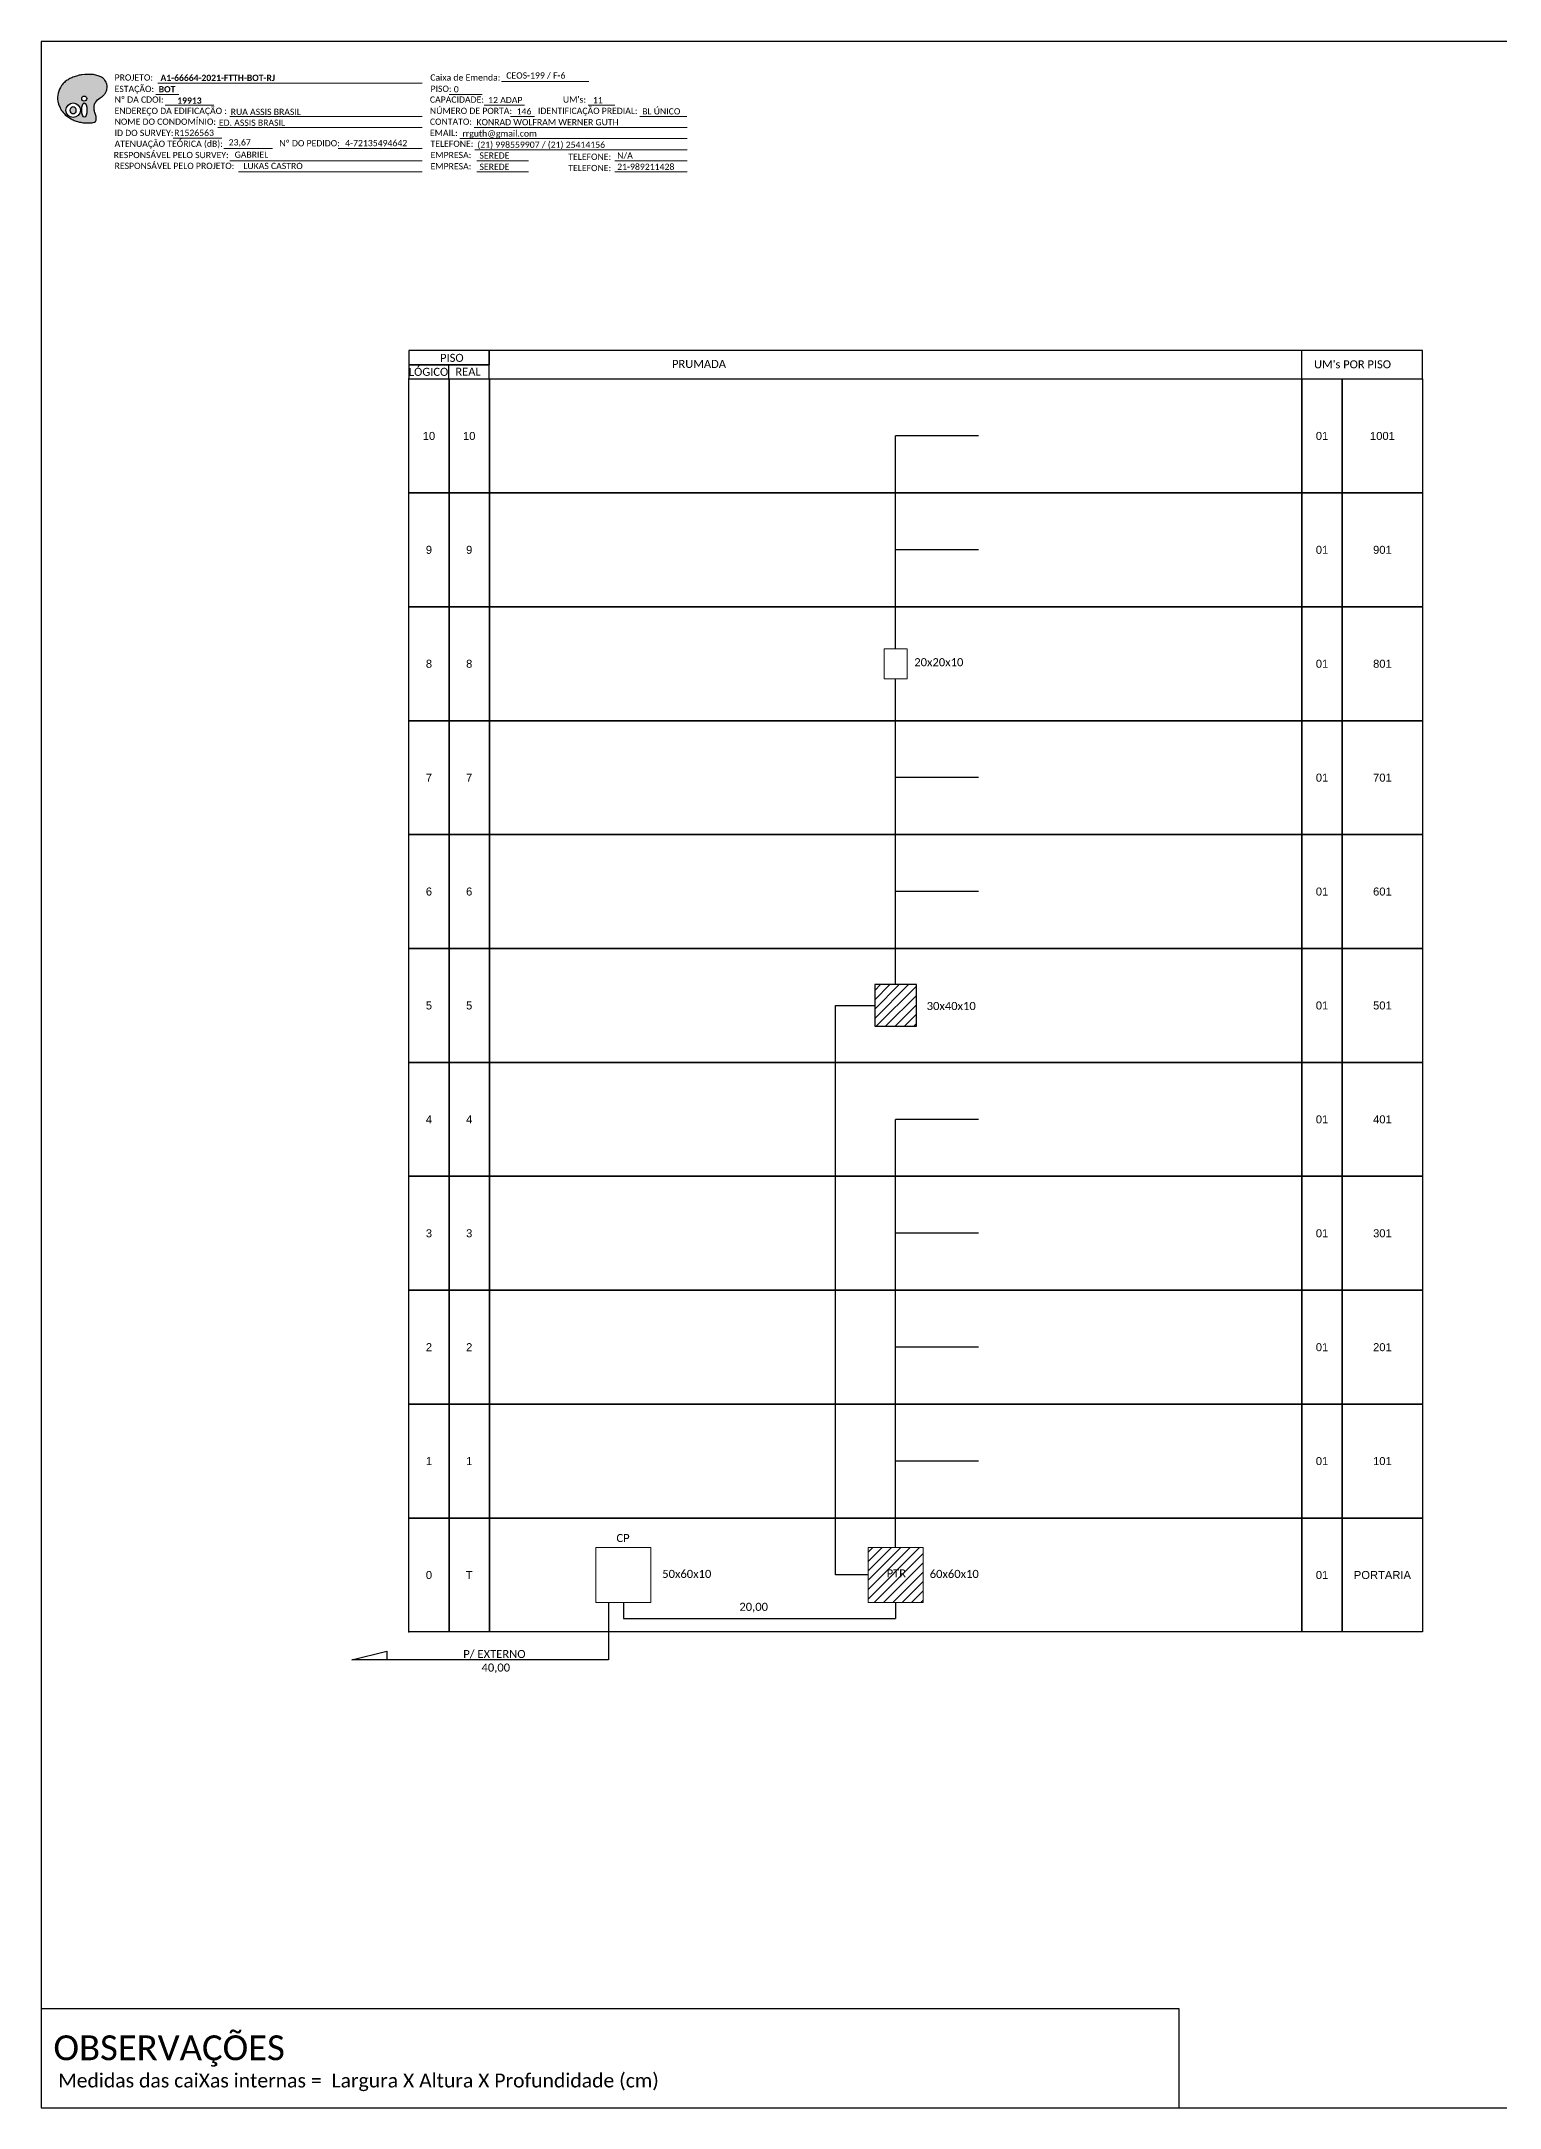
# Model space of a CAD drawing. Extents: x -89 to 1640, y 705 to 1299.
# Drawn here: x 802 to 1221, y 705 to 1299 of the extents above; entities that cross this region are included whole.
import ezdxf
from ezdxf.enums import TextEntityAlignment as Align

# ---------------------------------------------------------------- set-up
doc = ezdxf.new("R2010")
doc.units = 0
doc.styles.add('ARIAL', font='arial.ttf')
doc.styles.add('WMF-Calibri0', font='calibri.ttf')
doc.styles.add('WMF-Calibri1', font='calibrib.ttf')

# ---------------------------------------------------------------- blocks, each defined once
blk = doc.blocks.new('OI')
h = blk.add_hatch(color=40)
edge = h.paths.add_edge_path()
edge.add_spline(control_points=[(4.35, -0.67), (3.92, -0.99), (3.26, -1.5), (2.81, -2.59), (2.9, -3.5), (3.06, -4.27), (3.31, -4.85), (3.37, -5.39), (3.4, -5.88), (3.2, -6.4), (2.54, -6.61), (1.65, -6.63), (0.55, -6.67), (-0.56, -6.42), (-1.61, -6.14), (-2.77, -5.61), (-3.92, -4.77), (-4.89, -3.7), (-5.34, -2.65), (-5.6, -1.94), (-5.85, -0.96), (-5.71, 0.47), (-5.1, 2.02), (-4.14, 3.02), (-3.3, 3.61), (-2.37, 4.16), (-1.36, 4.44), (-0.56, 4.7), (0.79, 4.85), (2.24, 4.97), (3.79, 4.57), (4.67, 4.21), (5.44, 3.65), (5.76, 2.99), (6.03, 2.21), (6.01, 1.46), (5.72, 0.64), (5.31, 0.08), (4.88, -0.38), (4.51, -0.55), (4.35, -0.67)], knot_values=[0, 0, 0, 0, 1.60434, 2.417191, 3.427595, 4.282808, 4.776746, 5.304182, 5.888771, 6.258406, 6.858137, 7.79129, 8.986195, 10.124242, 11.187857, 12.242908, 13.953784, 15.414161, 16.515391, 17.349188, 17.675853, 19.552021, 21.515531, 22.568638, 23.63245, 24.621084, 25.782718, 26.745347, 27.142653, 29.870543, 31.004649, 31.921532, 32.709589, 33.801391, 34.042471, 35.192333, 35.971461, 36.628871, 37.254359, 37.836911, 37.836911, 37.836911, 37.836911], degree=3, periodic=0)
h.paths.add_polyline_path([(1.13, -0.87, -1), (-0.04, -0.87, -1)], flags=16)
edge = h.paths.add_edge_path(flags=16)
edge.add_ellipse((0.56, -3.59), major_axis=(-0.02, 1.71), ratio=0.361305, start_angle=0, end_angle=360)
h.paths.add_polyline_path([(-0.36, -3.62, -1), (-3.8, -3.62, -1)], flags=16)
edge = h.paths.add_edge_path(flags=0)
edge.add_ellipse((-2.08, -3.62), major_axis=(0, 0.885), ratio=0.758294, start_angle=0, end_angle=360)
at = {"color": 40}
for centre, radius in [((-2.08, -3.62), 1.72), ((0.54, -0.87), 0.587)]:
    blk.add_circle(centre, radius, dxfattribs=at)
blk.add_ellipse((-2.08, -3.62), major_axis=(0, 0.885), ratio=0.758294, start_param=-3.141592653589792, end_param=3.141592653589792, dxfattribs=at)
blk.add_ellipse((0.56, -3.59), major_axis=(-0.02, 1.71), ratio=0.361305, dxfattribs=at)
at = {"color": 40, "start_tangent": (-0.800898, -0.598801), "end_tangent": (-0.800898, -0.598801)}
blk.add_spline([(4.35, -0.67), (3.2, -1.78), (2.9, -2.54), (2.92, -3.55), (3.12, -4.38), (3.28, -4.85), (3.37, -5.37), (3.35, -5.95), (3.2, -6.29), (2.66, -6.55), (1.73, -6.63), (0.54, -6.62), (-0.58, -6.41), (-1.6, -6.11), (-2.56, -5.67), (-3.95, -4.67), (-4.89, -3.56), (-5.37, -2.56), (-5.64, -1.78), (-5.72, -1.46), (-5.63, 0.42), (-4.84, 2.22), (-4.13, 2.99), (-3.27, 3.62), (-2.4, 4.09), (-1.3, 4.47), (-0.37, 4.72), (0.02, 4.77), (2.75, 4.8), (3.85, 4.53), (4.69, 4.16), (5.31, 3.68), (5.85, 2.73), (5.93, 2.5), (5.94, 1.35), (5.67, 0.62), (5.29, 0.08), (4.84, -0.36), (4.35, -0.67)], degree=3, dxfattribs=at)
blk = doc.blocks.new('CARIMBO')
at = {"color": 7, "lineweight": 0}
for points in [[(35.66, -16.79), (111.64, -16.79)], [(134.48, -16.3), (159.61, -16.3)], [(35.15, -20.06), (41.7, -20.06)], [(37.81, -23.14), (51.75, -23.14)], [(119.43, -20.02), (128.92, -20.02)], [(129.48, -23.14), (141.1, -23.14)], [(159.42, -23.14), (167.09, -23.14)], [(52.97, -29.48), (111.64, -29.48)], [(56.38, -26.37), (111.64, -26.37)], [(126.6, -29.48), (187.83, -29.48)], [(137.07, -26.37), (144.01, -26.37)], [(174.24, -26.37), (187.8, -26.37)], [(40.13, -32.55), (54.07, -32.55)], [(54.67, -35.52), (68.61, -35.52)], [(122.56, -32.72), (187.83, -32.72)], [(56.38, -39.07), (111.64, -39.07)], [(126.84, -35.96), (187.83, -35.96)], [(127.45, -39.07), (142.25, -39.07)], [(167.06, -39.07), (187.83, -39.07)], [(58.87, -42.31), (111.64, -42.31)], [(127.45, -42.31), (142.25, -42.31)], [(167.06, -42.31), (187.83, -42.31)]]:
    blk.add_lwpolyline(points, dxfattribs=at)
at = {"color": 7, "xscale": 1.213923925163967, "yscale": 1.213923925163967, "zscale": 1.213923925163967, "rotation": 0.1532896023949059}
blk.add_blockref('OI', (13.86, -20.16), dxfattribs=at)
at = {"color": 7, "lineweight": 0, "style": 'WMF-Calibri0'}
for s, height, p in [('PROJETO:', 1.793, (23.26, -16.04)), ('ESTAÇÃO:', 1.793, (23.26, -19.32)), ('Caixa de Emenda:', 1.7927, (114.02, -16.04)), ('PISO:', 1.793, (114.09, -19.28)), ('ENDEREÇO DA EDIFICAÇÃO :', 1.7927, (23.26, -25.63)), ('Nº DA CDOI:', 1.7927, (23.26, -22.39)), ('CAPACIDADE:', 1.7927, (113.91, -22.39)), ('NÚMERO DE PORTA:', 1.7927, (113.91, -25.63)), ('IDENTIFICAÇÃO PREDIAL:', 1.7927, (144.99, -25.63)), ("UM's:", 1.793, (152.15, -22.39)), ('NOME DO CONDOMÍNIO:', 1.7927, (23.26, -28.74)), ('CONTATO:', 1.793, (113.91, -28.74)), ('ATENUAÇÃO TEÓRICA (dB):', 1.7927, (23.26, -35.09)), ('ID DO SURVEY:', 1.7927, (23.26, -31.97)), ('EMAIL:', 1.793, (113.91, -31.97)), ('TELEFONE:', 1.793, (114.09, -35.09)), ('RESPONSÁVEL PELO SURVEY:', 1.7927, (23.02, -38.32)), ('RESPONSÁVEL PELO PROJETO:', 1.7927, (23.26, -41.44)), ('EMPRESA:', 1.793, (114.09, -38.32)), ('EMPRESA:', 1.793, (114.09, -41.56)), ('TELEFONE:', 1.793, (153.7, -38.83)), ('TELEFONE:', 1.793, (153.7, -42.06))]:
    blk.add_text(s, height=height, dxfattribs=at).set_placement(p)
at = {"color": 7, "lineweight": 0, "flags": 8}
for tag, p, style in [('EST', (35.94, -19.41), 'WMF-Calibri1'), ('PROJ', (36.46, -16.13), 'WMF-Calibri1'), ('PISO_PTR', (120.78, -19.42), 'WMF-Calibri0'), ('CEOS-XX', (135.87, -15.46), 'WMF-Calibri0'), ('CAPAC.', (130.66, -22.52), 'WMF-Calibri0'), ("UC'S", (160.78, -22.54), 'WMF-Calibri0'), ('NOME_DO_COND.', (53.23, -29.02), 'WMF-Calibri0'), ('LOGRADOURO', (56.65, -25.91), 'WMF-Calibri0'), ('NOME_DO_CONTATO', (127.3, -28.89), 'WMF-Calibri0'), ('N°', (138.85, -25.77), 'WMF-Calibri0'), ('N°PREDIO', (174.94, -25.77), 'WMF-Calibri0'), ('_ID_', (40.39, -31.94), 'WMF-Calibri0'), ('O_POTEN', (56.06, -34.68), 'WMF-Calibri0'), ('EMAIL', (123.26, -32.12), 'WMF-Calibri0'), ('TELEFONE', (127.55, -35.36), 'WMF-Calibri0'), ('RES_SURVEY', (57.78, -38.23), 'WMF-Calibri0'), ('RES_PROJ', (60.27, -41.47), 'WMF-Calibri0'), ('EMP_RESP_SURVEY', (128.16, -38.47), 'WMF-Calibri0'), ('EMP_RESP_PROJ', (128.16, -41.71), 'WMF-Calibri0'), ('CONT_RESP_SURVEY', (167.76, -38.47), 'WMF-Calibri0'), ('CONT_RESP_PROJ', (167.76, -41.71), 'WMF-Calibri0')]:
    blk.add_attdef(tag, p, '', height=1.79, dxfattribs=dict(at, style=style))
at = {"color": 7, "lineweight": 0, "style": 'WMF-Calibri1', "flags": 8}
blk.add_attdef("N° CDO'S", text='', height=1.79, dxfattribs=at).set_placement((44.78, -22.68), align=Align.CENTER)

msp = doc.modelspace()

# ---------------------------------------------------------------- hatches: boundary and pattern name
h = msp.add_hatch()
h.set_pattern_fill('ANSI31', color=1, scale=0.6)
h.set_pattern_definition([(45, (-77.5, 58.2813), (-1.3470384, 1.3470384), [])])
h.paths.add_polyline_path([(1041.29, 1015.87), (1053.29, 1015.87), (1053.29, 1027.87), (1041.29, 1027.87)])
h = msp.add_hatch()
h.set_pattern_fill('ANSI31', color=1, scale=0.6)
h.set_pattern_definition([(45, (371.3325, 3537.313), (-1.3470384, 1.3470384), [])])
h.paths.add_polyline_path([(1055.2, 866.06), (1039.39, 866.06), (1039.39, 850.25), (1055.2, 850.25)])
h.paths.add_polyline_path([(1044.13, 856.88), (1050.93, 856.88), (1050.93, 860.36), (1044.13, 860.36)], flags=24)

# ---------------------------------------------------------------- linework, layer by layer
for points in [[(801.68, 705.02), (1640.25, 705.02), (1640.25, 1299.02), (801.68, 1299.02), (801.68, 705.02)], [(918.88, 1201.96), (918.88, 1206.07)], [(930.45, 1201.96), (1198.82, 1201.96), (1198.82, 1210.19), (930.45, 1210.19), (930.45, 1210.19), (930.45, 1206.07)], [(1164.07, 1201.96), (1164.07, 1210.19)]]:
    msp.add_lwpolyline(points)
at = {"color": 7, "lineweight": 0}
msp.add_lwpolyline([(886.99, 1268.26), (911.14, 1268.26)], dxfattribs=at)
for points in [[(907.31, 1206.07), (930.45, 1206.07), (930.45, 1210.19), (907.31, 1210.19)], [(907.31, 1201.96), (930.45, 1201.96), (930.45, 1206.07), (907.31, 1206.07)], [(907.34, 1201.96), (918.91, 1201.96), (918.91, 1169.22), (907.34, 1169.22)], [(918.91, 1201.96), (930.49, 1201.96), (930.49, 1169.22), (918.91, 1169.22)], [(930.49, 1201.96), (1164.1, 1201.96), (1164.1, 1169.22), (930.49, 1169.22)], [(1164.1, 1201.96), (1175.67, 1201.96), (1175.67, 1169.22), (1164.1, 1169.22)], [(1175.67, 1201.96), (1198.82, 1201.96), (1198.82, 1169.22), (1175.67, 1169.22)], [(907.34, 1169.22), (918.91, 1169.22), (918.91, 1136.47), (907.34, 1136.47)], [(918.91, 1169.22), (930.49, 1169.22), (930.49, 1136.47), (918.91, 1136.47)], [(930.49, 1169.22), (1164.1, 1169.22), (1164.1, 1136.47), (930.49, 1136.47)], [(1164.1, 1169.22), (1175.67, 1169.22), (1175.67, 1136.47), (1164.1, 1136.47)], [(1175.67, 1169.22), (1198.82, 1169.22), (1198.82, 1136.47), (1175.67, 1136.47)], [(907.34, 1136.47), (918.91, 1136.47), (918.91, 1103.73), (907.34, 1103.73)], [(918.91, 1136.47), (930.49, 1136.47), (930.49, 1103.73), (918.91, 1103.73)], [(930.49, 1136.47), (1164.1, 1136.47), (1164.1, 1103.73), (930.49, 1103.73)], [(1164.1, 1136.47), (1175.67, 1136.47), (1175.67, 1103.73), (1164.1, 1103.73)], [(1175.67, 1136.47), (1198.82, 1136.47), (1198.82, 1103.73), (1175.67, 1103.73)], [(907.34, 1103.73), (918.91, 1103.73), (918.91, 1070.99), (907.34, 1070.99)], [(918.91, 1103.73), (930.49, 1103.73), (930.49, 1070.99), (918.91, 1070.99)], [(930.49, 1103.73), (1164.1, 1103.73), (1164.1, 1070.99), (930.49, 1070.99)], [(1164.1, 1103.73), (1175.67, 1103.73), (1175.67, 1070.99), (1164.1, 1070.99)], [(1175.67, 1103.73), (1198.82, 1103.73), (1198.82, 1070.99), (1175.67, 1070.99)], [(907.34, 1070.99), (918.91, 1070.99), (918.91, 1038.24), (907.34, 1038.24)], [(918.91, 1070.99), (930.49, 1070.99), (930.49, 1038.24), (918.91, 1038.24)], [(930.49, 1070.99), (1164.1, 1070.99), (1164.1, 1038.24), (930.49, 1038.24)], [(1164.1, 1070.99), (1175.67, 1070.99), (1175.67, 1038.24), (1164.1, 1038.24)], [(1175.67, 1070.99), (1198.82, 1070.99), (1198.82, 1038.24), (1175.67, 1038.24)], [(907.34, 1038.24), (918.91, 1038.24), (918.91, 1005.5), (907.34, 1005.5)], [(918.91, 1038.24), (930.49, 1038.24), (930.49, 1005.5), (918.91, 1005.5)], [(930.49, 1038.24), (1164.1, 1038.24), (1164.1, 1005.5), (930.49, 1005.5)], [(1164.1, 1038.24), (1175.67, 1038.24), (1175.67, 1005.5), (1164.1, 1005.5)], [(1175.67, 1038.24), (1198.82, 1038.24), (1198.82, 1005.5), (1175.67, 1005.5)], [(907.34, 1005.5), (918.91, 1005.5), (918.91, 972.76), (907.34, 972.76)], [(918.91, 1005.5), (930.49, 1005.5), (930.49, 972.76), (918.91, 972.76)], [(930.49, 1005.5), (1164.1, 1005.5), (1164.1, 972.76), (930.49, 972.76)], [(1164.1, 1005.5), (1175.67, 1005.5), (1175.67, 972.76), (1164.1, 972.76)], [(1175.67, 1005.5), (1198.82, 1005.5), (1198.82, 972.76), (1175.67, 972.76)], [(907.34, 972.76), (918.91, 972.76), (918.91, 940.01), (907.34, 940.01)], [(918.91, 972.76), (930.49, 972.76), (930.49, 940.01), (918.91, 940.01)], [(930.49, 972.76), (1164.1, 972.76), (1164.1, 940.01), (930.49, 940.01)], [(1164.1, 972.76), (1175.67, 972.76), (1175.67, 940.01), (1164.1, 940.01)], [(1175.67, 972.76), (1198.82, 972.76), (1198.82, 940.01), (1175.67, 940.01)], [(907.34, 940.01), (918.91, 940.01), (918.91, 907.27), (907.34, 907.27)], [(918.91, 940.01), (930.49, 940.01), (930.49, 907.27), (918.91, 907.27)], [(930.49, 940.01), (1164.1, 940.01), (1164.1, 907.27), (930.49, 907.27)], [(1164.1, 940.01), (1175.67, 940.01), (1175.67, 907.27), (1164.1, 907.27)], [(1175.67, 940.01), (1198.82, 940.01), (1198.82, 907.27), (1175.67, 907.27)], [(907.34, 907.27), (918.91, 907.27), (918.91, 874.53), (907.34, 874.53)], [(918.91, 907.27), (930.49, 907.27), (930.49, 874.53), (918.91, 874.53)], [(930.49, 907.27), (1164.1, 907.27), (1164.1, 874.53), (930.49, 874.53)], [(1164.1, 907.27), (1175.67, 907.27), (1175.67, 874.53), (1164.1, 874.53)], [(1175.67, 907.27), (1198.82, 907.27), (1198.82, 874.53), (1175.67, 874.53)], [(907.34, 874.53), (918.91, 874.53), (918.91, 841.78), (907.34, 841.78)], [(918.91, 874.53), (930.49, 874.53), (930.49, 841.78), (918.91, 841.78)], [(930.49, 874.53), (1164.1, 874.53), (1164.1, 841.78), (930.49, 841.78)], [(1164.1, 874.53), (1175.67, 874.53), (1175.67, 841.78), (1164.1, 841.78)], [(1175.67, 874.53), (1198.82, 874.53), (1198.82, 841.78), (1175.67, 841.78)]]:
    msp.add_lwpolyline(points, close=True)
at = {"color": 3, "ltscale": 0.5}
for points in [[(1071.09, 1185.59), (1047.29, 1185.59)], [(1047.29, 1124.41), (1047.29, 1185.59)], [(1071.09, 1152.85), (1047.29, 1152.85)], [(1047.29, 1027.87), (1047.29, 1115.79)], [(1071.09, 1087.36), (1047.29, 1087.36)], [(1071.09, 1054.62), (1047.29, 1054.62)], [(1039.39, 858.15), (1030, 858.15), (1030, 1021.87), (1041.29, 1021.87)], [(1071.09, 989.13), (1047.29, 989.13)], [(1047.29, 866.06), (1047.29, 989.13)], [(1071.09, 956.38), (1047.29, 956.38)], [(1071.09, 923.64), (1047.29, 923.64)], [(1071.09, 890.9), (1047.29, 890.9)], [(964.79, 850.25), (964.79, 833.78), (890.99, 833.78), (900.99, 836.28), (900.99, 833.78)], [(969.06, 850.25), (969.06, 845.68), (1047.29, 845.68)], [(1047.29, 850.25), (1047.29, 845.68)]]:
    msp.add_lwpolyline(points, dxfattribs=at)
at = {"color": 0, "lineweight": 0}
msp.add_lwpolyline([(1043.98, 1124.41), (1050.61, 1124.41), (1050.61, 1115.79), (1043.98, 1115.79)], close=True, dxfattribs=at)
at = {"color": 1}
msp.add_lwpolyline([(1041.29, 1015.87), (1053.29, 1015.87), (1053.29, 1027.87), (1041.29, 1027.87)], close=True, dxfattribs=at)
at = {"lineweight": 0}
msp.add_lwpolyline([(961.15, 866.06), (976.96, 866.06), (976.96, 850.25), (961.15, 850.25)], close=True, dxfattribs=at)
at = {"color": 1, "lineweight": 0}
msp.add_lwpolyline([(1039.39, 866.06), (1055.2, 866.06), (1055.2, 850.25), (1039.39, 850.25)], close=True, dxfattribs=at)
at = {"color": 7}
msp.add_lwpolyline([(801.76, 733.5), (1128.71, 733.5), (1128.71, 705.02)], dxfattribs=at)
for p in [(907.34, 1201.96), (907.34, 1169.22), (907.34, 1136.47), (907.34, 1103.73), (907.34, 1070.99), (907.34, 1038.24), (907.34, 1005.5), (907.34, 972.76), (907.34, 940.01), (907.34, 907.27), (907.34, 874.53), (907.34, 841.78)]:
    msp.add_point(p)

# ---------------------------------------------------------------- block references
ref = msp.add_blockref('CARIMBO', (799.49, 1303.77))
ref.add_attrib('PROJ', 'A1-66664-2021-FTTH-BOT-RJ', (835.95, 1287.63), dxfattribs={"color": 7, "lineweight": 0, "height": 1.7927, "style": 'WMF-Calibri1'})
ref.add_attrib('EST', 'BOT', (835.43, 1284.35), dxfattribs={"color": 7, "lineweight": 0, "height": 1.793, "style": 'WMF-Calibri1'})
ref.add_attrib("N° CDO'S", '19913', dxfattribs={"color": 7, "lineweight": 0, "height": 1.793, "style": 'WMF-Calibri1'}).set_placement((844.27, 1281.09), align=Align.CENTER)
ref.add_attrib('LOGRADOURO', 'RUA ASSIS BRASIL', (856.14, 1277.86), dxfattribs={"color": 7, "lineweight": 0, "height": 1.7927, "style": 'WMF-Calibri0'})
ref.add_attrib('NOME_DO_COND.', 'ED. ASSIS BRASIL', (852.72, 1274.74), dxfattribs={"color": 7, "lineweight": 0, "height": 1.7927, "style": 'WMF-Calibri0'})
ref.add_attrib('_ID_', 'R1526563', (839.89, 1271.83), dxfattribs={"color": 7, "lineweight": 0, "height": 1.793, "style": 'WMF-Calibri0'})
ref.add_attrib('O_POTEN', '23,67', (855.55, 1269.09), dxfattribs={"color": 7, "lineweight": 0, "height": 1.793, "style": 'WMF-Calibri0'})
ref.add_attrib('RES_SURVEY', 'GABRIEL', (857.27, 1265.54), dxfattribs={"color": 7, "lineweight": 0, "height": 1.793, "style": 'WMF-Calibri0'})
ref.add_attrib('RES_PROJ', 'LUKAS CASTRO', (859.76, 1262.3), dxfattribs={"color": 7, "lineweight": 0, "height": 1.7927, "style": 'WMF-Calibri0'})
ref.add_attrib('CEOS-XX', 'CEOS-199 / F-6', (935.36, 1288.31), dxfattribs={"color": 7, "lineweight": 0, "height": 1.7927, "style": 'WMF-Calibri0'})
ref.add_attrib('CAPAC.', '12 ADAP', (930.15, 1281.25), dxfattribs={"color": 7, "lineweight": 0, "height": 1.793, "style": 'WMF-Calibri0'})
ref.add_attrib("UC'S", '11', (960.27, 1281.23), dxfattribs={"color": 7, "lineweight": 0, "height": 1.793, "style": 'WMF-Calibri0'})
ref.add_attrib('PISO_PTR', '0', (920.28, 1284.34), dxfattribs={"color": 7, "lineweight": 0, "height": 1.79, "style": 'WMF-Calibri0'})
ref.add_attrib('N°', '146', (938.34, 1278), dxfattribs={"color": 7, "lineweight": 0, "height": 1.793, "style": 'WMF-Calibri0'})
ref.add_attrib('N°PREDIO', 'BL ÚNICO', (974.43, 1278), dxfattribs={"color": 7, "lineweight": 0, "height": 1.793, "style": 'WMF-Calibri0'})
ref.add_attrib('NOME_DO_CONTATO', 'KONRAD WOLFRAM WERNER GUTH', (926.79, 1274.88), dxfattribs={"color": 7, "lineweight": 0, "height": 1.7927, "style": 'WMF-Calibri0'})
ref.add_attrib('EMAIL', 'rrguth@gmail.com', (922.75, 1271.65), dxfattribs={"color": 7, "lineweight": 0, "height": 1.7927, "style": 'WMF-Calibri0'})
ref.add_attrib('TELEFONE', '(21) 998559907 / (21) 25414156', (927.04, 1268.41), dxfattribs={"color": 7, "lineweight": 0, "height": 1.7927, "style": 'WMF-Calibri0'})
ref.add_attrib('EMP_RESP_SURVEY', 'SEREDE', (927.65, 1265.3), dxfattribs={"color": 7, "lineweight": 0, "height": 1.793, "style": 'WMF-Calibri0'})
ref.add_attrib('EMP_RESP_PROJ', 'SEREDE', (927.65, 1262.06), dxfattribs={"color": 7, "lineweight": 0, "height": 1.793, "style": 'WMF-Calibri0'})
ref.add_attrib('CONT_RESP_SURVEY', 'N/A', (967.25, 1265.3), dxfattribs={"color": 7, "lineweight": 0, "height": 1.793, "style": 'WMF-Calibri0'})
ref.add_attrib('CONT_RESP_PROJ', '21-989211428', (967.25, 1262.06), dxfattribs={"color": 7, "lineweight": 0, "height": 1.7927, "style": 'WMF-Calibri0'})

# ---------------------------------------------------------------- texts
at = {"color": 7, "lineweight": 0, "style": 'WMF-Calibri0'}
msp.add_text('Nº DO PEDIDO:', height=1.7927, dxfattribs=at).set_placement((870.12, 1268.84))
at = {"style": 'WMF-Calibri0'}
for s, height, p in [('  LÓGICO', 2.3, (905.72, 1202.86)), ('     PISO', 2.3, (912.27, 1206.88)), ('PRUMADA', 2.3, (983.01, 1205.14)), ("UM's POR PISO", 2.3, (1167.6, 1205.03)), ('    REAL', 2.3, (917.48, 1202.91)), ('20x20x10', 2.317, (1052.66, 1119.38)), ('30x40x10', 2.317, (1056.22, 1020.56)), ('CP', 2.317, (967.03, 867.62)), ('50x60x10', 2.317, (980.2, 857.3)), ('PTR', 2.317, (1044.71, 857.47)), ('60x60x10', 2.317, (1057.1, 857.3)), ('20,00', 2.317, (1002.38, 847.85)), ('P/ EXTERNO', 2.317, (922.99, 834.28)), ('40,00', 2.317, (928.23, 830.38))]:
    msp.add_text(s, height=height, dxfattribs=at).set_placement(p)
at = {"style": 'ARIAL'}
for s, p in [('10', (913.13, 1185.59)), ('10', (924.7, 1185.59)), ('01', (1169.89, 1185.59)), ('1001', (1187.25, 1185.59)), ('9', (913.13, 1152.85)), ('9', (924.7, 1152.85)), ('01', (1169.89, 1152.85)), ('901', (1187.25, 1152.85)), ('8', (913.13, 1120.1)), ('8', (924.7, 1120.1)), ('01', (1169.89, 1120.1)), ('801', (1187.25, 1120.1)), ('7', (913.13, 1087.36)), ('7', (924.7, 1087.36)), ('01', (1169.89, 1087.36)), ('701', (1187.25, 1087.36)), ('6', (913.13, 1054.62)), ('6', (924.7, 1054.62)), ('01', (1169.89, 1054.62)), ('601', (1187.25, 1054.62)), ('5', (913.13, 1021.87)), ('5', (924.7, 1021.87)), ('01', (1169.89, 1021.87)), ('501', (1187.25, 1021.87)), ('4', (913.13, 989.13)), ('4', (924.7, 989.13)), ('01', (1169.89, 989.13)), ('401', (1187.25, 989.13)), ('3', (913.13, 956.38)), ('3', (924.7, 956.38)), ('01', (1169.89, 956.38)), ('301', (1187.25, 956.38)), ('2', (913.13, 923.64)), ('2', (924.7, 923.64)), ('01', (1169.89, 923.64)), ('201', (1187.25, 923.64)), ('1', (913.13, 890.9)), ('1', (924.7, 890.9)), ('01', (1169.89, 890.9)), ('101', (1187.25, 890.9)), ('0', (913.13, 858.15)), ('T', (924.7, 858.15)), ('01', (1169.89, 858.15)), ('PORTARIA', (1187.25, 858.15))]:
    msp.add_text(s, height=2.3, dxfattribs=at).set_placement(p, align=Align.MIDDLE_CENTER)
at = {"color": 7, "style": 'WMF-Calibri0'}
msp.add_text('OBSERVAÇÕES', height=7.1308, dxfattribs=at).set_placement((805.17, 718.67))
at = {"color": 7, "insert": (806.52, 714.83), "char_height": 4, "width": 658.8434, "attachment_point": 1, "style": 'WMF-Calibri0'}
msp.add_mtext('Medidas das caiXas internas =  Largura X Altura X Profundidade (cm)', dxfattribs=at)
at = {"color": 7, "lineweight": 0, "style": 'WMF-Calibri0', "flags": 8}
msp.add_attdef('4-72135494642', (889.03, 1268.87), '4-72135494642', height=1.7927, dxfattribs=at)

doc.saveas('drawing.dxf')
